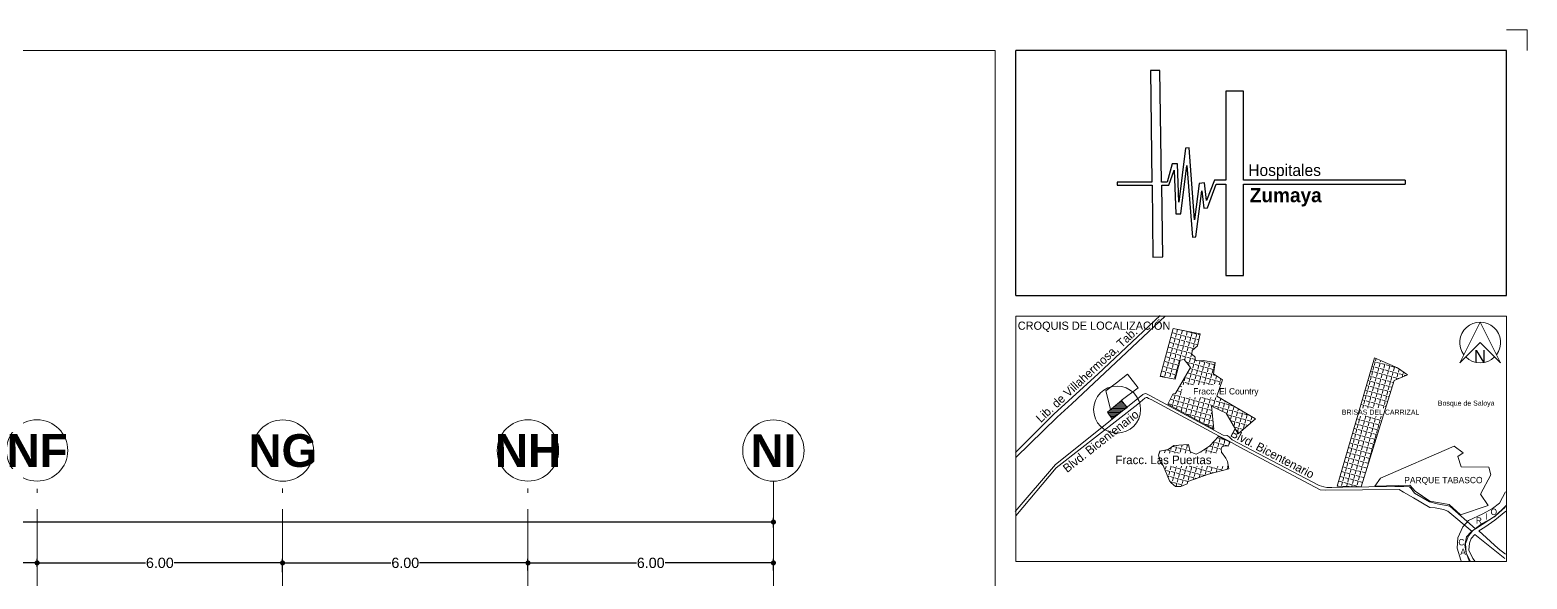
# Model space of a CAD drawing. Header units: metres. Extents: x -22 to 564, y 0 to 143.
# Drawn here: x 230.43 to 267.03, y 56.15 to 69.59 of the extents above; entities that cross this region are included whole.
import ezdxf
from ezdxf.enums import TextEntityAlignment as Align

# ---------------------------------------------------------------- set-up
doc = ezdxf.new("R2010")
doc.units = ezdxf.units.M
doc.linetypes.add('EJES630', pattern=[6.3, 5.5, -0.4, 0, -0.4])
for name, color, linetype in [('COTAS EJES', 8, 'Continuous'), ('EJES BOLAS', 11, 'Continuous'), ('EJES TEXTOS', 3, 'Continuous')]:
    doc.layers.add(name, color=color, linetype=linetype)
for name, color, linetype, lineweight in [('EJES', 11, 'EJES630', 0), ('XREF PIE 1.100$0$G-ANNO-TTLB', 7, 'Continuous', 9), ('XREF PIE 1.100$0$G-IMPT', 7, 'Continuous', 9)]:
    doc.layers.add(name, color=color, linetype=linetype, lineweight=lineweight)
doc.styles.add('COTAS', font='arial.ttf')
doc.styles.add('EJES', font='arialbd.ttf', dxfattribs={"height": 0.8})
doc.styles.add('XREF PIE 1.100$0$Arial', font='arial.ttf', dxfattribs={"height": 0.003})
doc.styles.add('XREF PIE 1.100$0$Century Gothic', font='GOTHIC.TTF', dxfattribs={"height": 0.002093})
doc.styles.add('XREF PIE 1.100$0$Century Gothic_1', font='GOTHIC.TTF', dxfattribs={"height": 0.001543})
doc.styles.add('XREF PIE 1.100$0$Century Gothic_2', font='GOTHIC.TTF', dxfattribs={"height": 0.001235})
doc.styles.add('XREF PIE 1.100$0$Century Gothic_3', font='GOTHIC.TTF', dxfattribs={"height": 0.002848})
doc.styles.add('XREF PIE 1.100$0$Century Gothic_B', font='GOTHICB.TTF', dxfattribs={"height": 0.003479})
doc.styles.add('XREF PIE 1.100$0$Franklin Gothic Book', font='FRABK.TTF', dxfattribs={"height": 0.002})
doc.dimstyles.new('100 EJES', dxfattribs={"dimtxt": 0.25, "dimasz": 0.125, "dimexe": 0.1, "dimexo": 0.1, "dimgap": 0.025, "dimtad": 0, "dimtih": 1, "dimtoh": 1, "dimzin": 1, "dimdsep": 46, "dimtxsty": 'COTAS', "dimblk": 'DOT', "dimcen": 0.1, "dimclrd": 256, "dimclre": 256, "dimclrt": 7, "dimadec": 0, "dimazin": 1, "dimtfac": 1, "dimtofl": 0, "dimtmove": 2, "dimatfit": 3, "dimfxl": 1, "dimtolj": 1, "dimtzin": 1, "dimlwd": 25, "dimlwe": -1, "dimarcsym": 0})

# ---------------------------------------------------------------- blocks, each defined once
blk = doc.blocks.new('XREF PIE 1.100$0$ZUM-TB-XX-PP_PIE DE PLANO - CDL_TERRENO_dwg-1452925-PLANTA BAJA GENERAL')
at = {"layer": 'XREF PIE 1.100$0$G-IMPT'}
for p, q in [((0.03957, 0.05677), (0.03936, 0.05601)), ((0.04076, 0.05653), (0.04054, 0.05569)), ((0.04499, 0.0554), (0.04462, 0.0555)), ((0.04453, 0.053), (0.04398, 0.05315)), ((0.04476, 0.0542), (0.0443, 0.05432)), ((0.04311, 0.05123), (0.0431, 0.05121)), ((0.04751, 0.04885), (0.04749, 0.04875)), ((0.04872, 0.04865), (0.04866, 0.04843)), ((0.08813, 0.04964), (0.08798, 0.0491)), ((0.08925, 0.04914), (0.08915, 0.04878)), ((0.09038, 0.04863), (0.09033, 0.04846)), ((0.03724, 0.04488), (0.03672, 0.04502)), ((0.04889, 0.0455), (0.04825, 0.04567)), ((0.04909, 0.04537), (0.04888, 0.04458)), ((0.05017, 0.0447), (0.05005, 0.04427)), ((0.09331, 0.0473), (0.09291, 0.04741)), ((0.09357, 0.0447), (0.09345, 0.04474)), ((0.09372, 0.04701), (0.09354, 0.04632)), ((0.09479, 0.04629), (0.09471, 0.046)), ((0.09545, 0.04546), (0.09494, 0.04559)), ((0.03911, 0.04119), (0.03905, 0.04095)), ((0.04064, 0.04269), (0.04011, 0.04284)), ((0.04064, 0.04215), (0.04054, 0.0418)), ((0.04824, 0.04315), (0.04761, 0.04332)), ((0.05037, 0.04383), (0.05029, 0.04386)), ((0.09126, 0.04028), (0.09099, 0.04036)), ((0.09162, 0.04145), (0.09131, 0.04153)), ((0.09198, 0.04261), (0.09163, 0.04271)), ((0.09234, 0.04378), (0.09195, 0.04388)), ((0.02269, 0.03676), (0.02598, 0.03676)), ((0.02309, 0.03709), (0.02643, 0.03709)), ((0.0235, 0.03742), (0.02684, 0.03742)), ((0.0239, 0.03775), (0.02718, 0.03775)), ((0.0243, 0.03808), (0.02691, 0.03808)), ((0.0247, 0.03842), (0.02664, 0.03842)), ((0.0251, 0.03875), (0.02637, 0.03875)), ((0.0255, 0.03908), (0.0261, 0.03908)), ((0.04064, 0.04017), (0.04046, 0.04022)), ((0.04261, 0.04011), (0.04258, 0.03999)), ((0.04387, 0.04011), (0.04375, 0.03967)), ((0.04514, 0.04011), (0.04493, 0.03935)), ((0.04797, 0.03691), (0.04719, 0.03712)), ((0.04766, 0.04011), (0.0476, 0.03988)), ((0.04799, 0.03669), (0.04781, 0.03604)), ((0.04892, 0.04011), (0.04877, 0.03956)), ((0.05011, 0.03984), (0.04995, 0.03924)), ((0.0512, 0.0392), (0.05112, 0.03892)), ((0.05325, 0.038), (0.05253, 0.0382)), ((0.05338, 0.03793), (0.05315, 0.03711)), ((0.05447, 0.03729), (0.05433, 0.03679)), ((0.05555, 0.03665), (0.05551, 0.03647)), ((0.09054, 0.03795), (0.09035, 0.038)), ((0.0909, 0.03912), (0.09067, 0.03918)), ((0.02246, 0.03642), (0.02554, 0.03642)), ((0.0227, 0.03609), (0.02509, 0.03609)), ((0.02294, 0.03576), (0.02464, 0.03576)), ((0.02318, 0.03543), (0.0242, 0.03543)), ((0.02342, 0.03509), (0.02375, 0.03509)), ((0.04823, 0.03432), (0.04773, 0.03445)), ((0.0481, 0.03561), (0.04805, 0.03563)), ((0.05674, 0.03326), (0.05627, 0.03339)), ((0.05726, 0.03565), (0.05691, 0.03574)), ((0.05773, 0.03537), (0.05754, 0.03465)), ((0.05786, 0.03422), (0.05777, 0.03425)), ((0.0843, 0.03556), (0.08414, 0.03499)), ((0.08682, 0.03556), (0.08681, 0.03553)), ((0.08808, 0.03556), (0.08799, 0.03521)), ((0.08909, 0.0333), (0.08908, 0.0333)), ((0.08935, 0.03556), (0.08916, 0.03489)), ((0.08945, 0.03446), (0.0894, 0.03448)), ((0.05452, 0.03134), (0.05446, 0.03136)), ((0.05563, 0.0323), (0.05478, 0.03253)), ((0.03526, 0.02701), (0.03521, 0.02684)), ((0.03658, 0.02723), (0.03639, 0.02652)), ((0.03802, 0.0279), (0.03788, 0.02738)), ((0.03999, 0.02646), (0.03929, 0.02665)), ((0.03942, 0.02839), (0.03938, 0.02823)), ((0.04071, 0.02847), (0.04055, 0.02791)), ((0.04257, 0.02702), (0.04196, 0.02718)), ((0.04277, 0.02677), (0.04268, 0.02646)), ((0.04463, 0.02646), (0.04458, 0.02647)), ((0.04533, 0.02689), (0.04525, 0.02663)), ((0.04684, 0.02783), (0.04675, 0.02749)), ((0.05024, 0.02746), (0.04965, 0.02762)), ((0.05033, 0.02674), (0.05028, 0.02653)), ((0.05199, 0.02824), (0.05115, 0.02847)), ((0.05228, 0.02925), (0.05209, 0.02856)), ((0.03676, 0.02327), (0.0366, 0.02267)), ((0.03929, 0.02327), (0.03927, 0.02321)), ((0.04055, 0.02327), (0.04045, 0.02289)), ((0.04181, 0.02327), (0.04162, 0.02257)), ((0.04434, 0.02327), (0.04429, 0.02311)), ((0.0456, 0.02327), (0.04547, 0.02279)), ((0.04686, 0.02327), (0.04665, 0.02247)), ((0.04939, 0.02327), (0.04932, 0.023)), ((0.05065, 0.02327), (0.05049, 0.02268)), ((0.05175, 0.02452), (0.05175, 0.02452)), ((0.08584, 0.02282), (0.08502, 0.02304)), ((0.04103, 0.0186), (0.0409, 0.01864)), ((0.0442, 0.02026), (0.04389, 0.02035)), ((0.0462, 0.02098), (0.04538, 0.0212)), ((0.04838, 0.02165), (0.04805, 0.02174)), ((0.07892, 0.01839), (0.07872, 0.01845)), ((0.08399, 0.01827), (0.08374, 0.01834)), ((0.08476, 0.01933), (0.08406, 0.01952)), ((0.08512, 0.02049), (0.08438, 0.02069)), ((0.08548, 0.02165), (0.0847, 0.02187))]:
    blk.add_line(p, q, dxfattribs=at)
at = {"layer": 'XREF PIE 1.100$0$G-IMPT', "flags": 128}
for points in [[(-0.00007, 0.02666), (0.00932, 0.03605), (0.02014, 0.0459), (0.03529, 0.06012)], [(0.12, 0.06), (0, 0.06), (0.12, 0.06), (0.12, 0), (0, 0), (0, 0.06)], [(0.03656, 0.05997), (0.01372, 0.03852), (0.0101, 0.03532), (0.00002, 0.02545)], [(0.03904, 0.05484), (0.03927, 0.05569), (0.03842, 0.05592)], [(0.04022, 0.05452), (0.04045, 0.05537), (0.03959, 0.0556)], [(0.04139, 0.0542), (0.04162, 0.05505), (0.04077, 0.05528)], [(0.04171, 0.05537), (0.04194, 0.05623), (0.04109, 0.05646)], [(0.04257, 0.05388), (0.0428, 0.05473), (0.04194, 0.05496)], [(0.04289, 0.05505), (0.04312, 0.05591), (0.04226, 0.05614)], [(0.04406, 0.05473), (0.0443, 0.05559), (0.04344, 0.05582)], [(0.03808, 0.05131), (0.03831, 0.05216), (0.03746, 0.0524)], [(0.0384, 0.05249), (0.03863, 0.05334), (0.03778, 0.05357)], [(0.03872, 0.05366), (0.03895, 0.05452), (0.0381, 0.05475)], [(0.03926, 0.05099), (0.03949, 0.05184), (0.03863, 0.05208)], [(0.03958, 0.05217), (0.03981, 0.05302), (0.03895, 0.05325)], [(0.0399, 0.05334), (0.04013, 0.0542), (0.03927, 0.05443)], [(0.04043, 0.05067), (0.04066, 0.05152), (0.03981, 0.05176)], [(0.04075, 0.05185), (0.04098, 0.0527), (0.04013, 0.05293)], [(0.04107, 0.05302), (0.0413, 0.05388), (0.04045, 0.05411)], [(0.04161, 0.05035), (0.04184, 0.05121), (0.04099, 0.05144)], [(0.04193, 0.05153), (0.04216, 0.05238), (0.04131, 0.05261)], [(0.04225, 0.0527), (0.04248, 0.05356), (0.04163, 0.05379)], [(0.04323, 0.05169), (0.04334, 0.05206), (0.04248, 0.05229)], [(0.04342, 0.05238), (0.04366, 0.05324), (0.0428, 0.05347)], [(0.04374, 0.05356), (0.04398, 0.05441), (0.04312, 0.05464)], [(0.0368, 0.04661), (0.03703, 0.04746), (0.03618, 0.0477)], [(0.03712, 0.04778), (0.03735, 0.04864), (0.0365, 0.04887)], [(0.03744, 0.04896), (0.03767, 0.04981), (0.03682, 0.05005)], [(0.03776, 0.05013), (0.03799, 0.05099), (0.03714, 0.05122)], [(0.0383, 0.04746), (0.03853, 0.04832), (0.03767, 0.04855)], [(0.03862, 0.04864), (0.03885, 0.04949), (0.03799, 0.04973)], [(0.03894, 0.04981), (0.03917, 0.05067), (0.03831, 0.0509)], [(0.03947, 0.04714), (0.03971, 0.048), (0.03885, 0.04823)], [(0.03979, 0.04832), (0.04003, 0.04917), (0.03917, 0.04941)], [(0.04011, 0.04949), (0.04035, 0.05035), (0.03949, 0.05058)], [(0.0413, 0.04921), (0.04152, 0.05003), (0.04067, 0.05026)], [(0.04224, 0.04803), (0.04238, 0.04853), (0.04169, 0.04872)], [(0.04246, 0.04885), (0.0427, 0.04971), (0.04184, 0.04994)], [(0.04278, 0.05003), (0.04302, 0.05089), (0.04216, 0.05112)], [(0.04332, 0.04736), (0.04355, 0.04821), (0.0427, 0.04845)], [(0.04364, 0.04854), (0.04387, 0.04939), (0.04302, 0.04962)], [(0.04449, 0.04704), (0.04473, 0.04789), (0.04387, 0.04813)], [(0.04481, 0.04822), (0.04505, 0.04907), (0.04495, 0.0491)], [(0.04567, 0.04672), (0.0459, 0.04757), (0.04505, 0.04781)], [(0.04599, 0.0479), (0.04622, 0.04875), (0.04537, 0.04898)], [(0.04717, 0.04758), (0.0474, 0.04843), (0.04654, 0.04866)], [(0.04834, 0.04726), (0.04857, 0.04811), (0.04772, 0.04834)], [(0.08734, 0.04674), (0.08757, 0.0476), (0.08713, 0.04772)], [(0.08766, 0.04792), (0.08789, 0.04877), (0.08747, 0.04889)], [(0.08883, 0.0476), (0.08907, 0.04845), (0.08821, 0.04869)], [(0.09001, 0.04728), (0.09024, 0.04813), (0.08939, 0.04837)], [(0.09118, 0.04696), (0.09142, 0.04782), (0.09056, 0.04805)], [(0.09236, 0.04664), (0.09259, 0.0475), (0.09174, 0.04773)], [(0.02315, 0.03722), (0.02202, 0.04171), (0.02463, 0.04371), (0.02731, 0.0458), (0.02993, 0.04245), (0.02579, 0.03935)], [(0.03637, 0.04502), (0.03639, 0.04511), (0.03554, 0.04534)], [(0.03648, 0.04543), (0.03671, 0.04629), (0.03586, 0.04652)], [(0.03766, 0.04511), (0.03789, 0.04597), (0.03704, 0.0462)], [(0.03798, 0.04629), (0.03821, 0.04714), (0.03736, 0.04738)], [(0.03883, 0.04479), (0.03907, 0.04565), (0.03821, 0.04588)], [(0.03915, 0.04597), (0.03939, 0.04682), (0.03853, 0.04706)], [(0.04091, 0.04315), (0.0411, 0.04383), (0.04074, 0.04393)], [(0.04118, 0.04415), (0.04142, 0.04501), (0.04136, 0.04502)], [(0.04236, 0.04383), (0.04259, 0.04469), (0.04174, 0.04492)], [(0.04268, 0.04501), (0.04291, 0.04586), (0.04206, 0.0461)], [(0.043, 0.04618), (0.04323, 0.04704), (0.04262, 0.04721)], [(0.04353, 0.04351), (0.04377, 0.04437), (0.04291, 0.0446)], [(0.04385, 0.04469), (0.04409, 0.04554), (0.04323, 0.04578)], [(0.04417, 0.04586), (0.04441, 0.04672), (0.04355, 0.04695)], [(0.04471, 0.04319), (0.04494, 0.04405), (0.04409, 0.04428)], [(0.04503, 0.04437), (0.04526, 0.04522), (0.04441, 0.04546)], [(0.04535, 0.04554), (0.04558, 0.0464), (0.04473, 0.04663)], [(0.04596, 0.04315), (0.04612, 0.04373), (0.04526, 0.04396)], [(0.04621, 0.04405), (0.04644, 0.0449), (0.04558, 0.04514)], [(0.04653, 0.04522), (0.04676, 0.04608), (0.0459, 0.04631)], [(0.04685, 0.0464), (0.04708, 0.04725), (0.04622, 0.04749)], [(0.04738, 0.04373), (0.04761, 0.04458), (0.04676, 0.04482)], [(0.0477, 0.0449), (0.04793, 0.04576), (0.04708, 0.04599)], [(0.04802, 0.04608), (0.04825, 0.04694), (0.0474, 0.04717)], [(0.04856, 0.04341), (0.04879, 0.04426), (0.04793, 0.0445)], [(0.04975, 0.04315), (0.04996, 0.04394), (0.04911, 0.04418)], [(0.08638, 0.04322), (0.08661, 0.04407), (0.08611, 0.04421)], [(0.0867, 0.04439), (0.08693, 0.04525), (0.08645, 0.04538)], [(0.08702, 0.04557), (0.08725, 0.04642), (0.08679, 0.04655)], [(0.08755, 0.0429), (0.08779, 0.04375), (0.08693, 0.04399)], [(0.08787, 0.04407), (0.08811, 0.04493), (0.08725, 0.04516)], [(0.08819, 0.04525), (0.08843, 0.0461), (0.08757, 0.04634)], [(0.08851, 0.04642), (0.08875, 0.04728), (0.08789, 0.04751)], [(0.08905, 0.04375), (0.08928, 0.04461), (0.08843, 0.04484)], [(0.08937, 0.04493), (0.0896, 0.04578), (0.08875, 0.04602)], [(0.08969, 0.0461), (0.08992, 0.04696), (0.08907, 0.04719)], [(0.09023, 0.04343), (0.09046, 0.04429), (0.0896, 0.04452)], [(0.09055, 0.04461), (0.09078, 0.04546), (0.08992, 0.0457)], [(0.09087, 0.04578), (0.0911, 0.04664), (0.09024, 0.04687)], [(0.0914, 0.04311), (0.09163, 0.04397), (0.09078, 0.0442)], [(0.09172, 0.04429), (0.09195, 0.04514), (0.0911, 0.04538)], [(0.09204, 0.04546), (0.09227, 0.04632), (0.09142, 0.04655)], [(0.09304, 0.04449), (0.09313, 0.04482), (0.09227, 0.04506)], [(0.09322, 0.04515), (0.09345, 0.046), (0.09259, 0.04623)], [(0.09445, 0.04506), (0.09462, 0.04568), (0.09377, 0.04591)], [(-0.00011, 0.01224), (0.00973, 0.02367), (0.01862, 0.03078), (0.0311, 0.04086), (0.03161, 0.04103), (0.03199, 0.041), (0.03265, 0.04068), (0.05074, 0.03089), (0.05171, 0.03076), (0.05215, 0.03045), (0.05262, 0.03007), (0.05294, 0.02973), (0.07419, 0.01858), (0.07535, 0.0182), (0.07606, 0.0181), (0.07726, 0.0181), (0.07998, 0.01815), (0.09271, 0.0183), (0.09485, 0.01832), (0.09626, 0.01822), (0.09666, 0.01787), (0.09747, 0.01672), (0.10119, 0.01456), (0.10305, 0.0141), (0.10612, 0.0135), (0.11242, 0.00798), (0.11732, 0.01116), (0.11965, 0.01323)], [(0.03873, 0.03977), (0.03896, 0.04063), (0.03838, 0.04078)], [(0.0399, 0.03945), (0.04014, 0.04031), (0.03928, 0.04054)], [(0.04022, 0.04063), (0.04046, 0.04148), (0.0396, 0.04171)], [(0.04217, 0.04315), (0.04227, 0.04351), (0.04142, 0.04375)], [(0.04344, 0.04315), (0.04345, 0.04319), (0.04259, 0.04343)], [(0.04722, 0.04315), (0.04729, 0.04341), (0.04644, 0.04364)], [(0.08542, 0.03969), (0.08565, 0.04055), (0.08509, 0.0407)], [(0.08574, 0.04087), (0.08597, 0.04172), (0.08543, 0.04187)], [(0.08606, 0.04204), (0.08629, 0.0429), (0.08577, 0.04304)], [(0.0866, 0.03937), (0.08683, 0.04023), (0.08597, 0.04046)], [(0.08691, 0.04055), (0.08715, 0.0414), (0.08629, 0.04163)], [(0.08723, 0.04172), (0.08747, 0.04258), (0.08661, 0.04281)], [(0.08809, 0.04023), (0.08832, 0.04108), (0.08747, 0.04131)], [(0.08841, 0.0414), (0.08864, 0.04226), (0.08779, 0.04249)], [(0.08873, 0.04258), (0.08896, 0.04343), (0.08811, 0.04367)], [(0.08927, 0.03991), (0.0895, 0.04076), (0.08864, 0.04099)], [(0.08959, 0.04108), (0.08982, 0.04194), (0.08896, 0.04217)], [(0.08991, 0.04226), (0.09014, 0.04311), (0.08928, 0.04335)], [(0.09044, 0.03959), (0.09067, 0.04044), (0.08982, 0.04068)], [(0.09076, 0.04076), (0.09099, 0.04162), (0.09014, 0.04185)], [(0.09108, 0.04194), (0.09131, 0.04279), (0.09046, 0.04303)], [(0.11098, 0), (0.11089, 0.00011), (0.11008, 0.00213), (0.10992, 0.00439), (0.11065, 0.00625), (0.11162, 0.0073), (0.10564, 0.0123), (0.10459, 0.0127), (0.10257, 0.01311), (0.10127, 0.01319), (0.09723, 0.01553), (0.09481, 0.0169), (0.09376, 0.01755), (0.07581, 0.01739), (0.07444, 0.01747), (0.0548, 0.02796), (0.05198, 0.0295), (0.04975, 0.03066), (0.03309, 0.03957), (0.03249, 0.03986), (0.0321, 0.04008), (0.03185, 0.04009), (0.03155, 0.03996), (0.02985, 0.0385), (0.01065, 0.02348), (0.00992, 0.0229), (0.00002, 0.01113)], [(0.03823, 0.03793), (0.03832, 0.03827), (0.03747, 0.03851)], [(0.03841, 0.0386), (0.03864, 0.03945), (0.03781, 0.03968)], [(0.03933, 0.03733), (0.0395, 0.03796), (0.03864, 0.03819)], [(0.03958, 0.03828), (0.03982, 0.03913), (0.03896, 0.03936)], [(0.04044, 0.03678), (0.04067, 0.03764), (0.03982, 0.03787)], [(0.04076, 0.03796), (0.04099, 0.03881), (0.04014, 0.03904)], [(0.04108, 0.03913), (0.04131, 0.03999), (0.04084, 0.04011)], [(0.04162, 0.03646), (0.04185, 0.03732), (0.04099, 0.03755)], [(0.04194, 0.03764), (0.04217, 0.03849), (0.04131, 0.03872)], [(0.04226, 0.03881), (0.04249, 0.03967), (0.04163, 0.0399)], [(0.04279, 0.03614), (0.04302, 0.037), (0.04217, 0.03723)], [(0.04311, 0.03732), (0.04334, 0.03817), (0.04249, 0.0384)], [(0.04343, 0.03849), (0.04366, 0.03935), (0.04281, 0.03958)], [(0.04397, 0.03582), (0.0442, 0.03668), (0.04334, 0.03691)], [(0.04429, 0.037), (0.04452, 0.03785), (0.04366, 0.03808)], [(0.04461, 0.03817), (0.04484, 0.03903), (0.04398, 0.03926)], [(0.04546, 0.03668), (0.04569, 0.03753), (0.04484, 0.03776)], [(0.04578, 0.03785), (0.04601, 0.03871), (0.04516, 0.03894)], [(0.0461, 0.03903), (0.04633, 0.03988), (0.04548, 0.04011)], [(0.04664, 0.03636), (0.04687, 0.03721), (0.04602, 0.03744)], [(0.04696, 0.03753), (0.04719, 0.03839), (0.04634, 0.03862)], [(0.04728, 0.03871), (0.04751, 0.03956), (0.04665, 0.0398)], [(0.04829, 0.03779), (0.04837, 0.03807), (0.04751, 0.0383)], [(0.04845, 0.03839), (0.04869, 0.03924), (0.04783, 0.03948)], [(0.0494, 0.03724), (0.04954, 0.03775), (0.04869, 0.03798)], [(0.04963, 0.03807), (0.04986, 0.03892), (0.04901, 0.03916)], [(0.05052, 0.0367), (0.05072, 0.03743), (0.04986, 0.03766)], [(0.0508, 0.03775), (0.05104, 0.0386), (0.05018, 0.03884)], [(0.05166, 0.03625), (0.05189, 0.03711), (0.05104, 0.03734)], [(0.05198, 0.03743), (0.05221, 0.03828), (0.05136, 0.03852)], [(0.05283, 0.03593), (0.05307, 0.03679), (0.05221, 0.03702)], [(0.05401, 0.03561), (0.05424, 0.03647), (0.05339, 0.0367)], [(0.08482, 0.03748), (0.08501, 0.0382), (0.08441, 0.03836)], [(0.0851, 0.03852), (0.08533, 0.03937), (0.08475, 0.03953)], [(0.08608, 0.03748), (0.08619, 0.03788), (0.08533, 0.03811)], [(0.08628, 0.0382), (0.08651, 0.03905), (0.08565, 0.03928)], [(0.08734, 0.03748), (0.08736, 0.03756), (0.08651, 0.03779)], [(0.08745, 0.03788), (0.08768, 0.03873), (0.08683, 0.03896)], [(0.08777, 0.03905), (0.088, 0.03991), (0.08715, 0.04014)], [(0.08863, 0.03756), (0.08886, 0.03841), (0.088, 0.03864)], [(0.08895, 0.03873), (0.08918, 0.03959), (0.08832, 0.03982)], [(0.08987, 0.03748), (0.09003, 0.03809), (0.08918, 0.03832)], [(0.09012, 0.03841), (0.09035, 0.03927), (0.0895, 0.0395)], [(0.04153, 0.03614), (0.04153, 0.03614), (0.04152, 0.03614)], [(0.04263, 0.03554), (0.0427, 0.03582), (0.04185, 0.03605)], [(0.04373, 0.03494), (0.04388, 0.0355), (0.04302, 0.03573)], [(0.04483, 0.03434), (0.04505, 0.03518), (0.0442, 0.03541)], [(0.04514, 0.0355), (0.04537, 0.03636), (0.04452, 0.03659)], [(0.046, 0.03401), (0.04623, 0.03486), (0.04538, 0.03509)], [(0.04632, 0.03518), (0.04655, 0.03604), (0.0457, 0.03627)], [(0.04703, 0.03315), (0.04709, 0.03337), (0.04623, 0.0336)], [(0.04717, 0.03369), (0.04741, 0.03454), (0.04655, 0.03477)], [(0.04749, 0.03486), (0.04773, 0.03572), (0.04687, 0.03595)], [(0.04813, 0.03255), (0.04826, 0.03305), (0.04741, 0.03328)], [(0.05251, 0.03476), (0.05275, 0.03561), (0.05189, 0.03584)], [(0.05337, 0.03326), (0.0536, 0.03412), (0.05275, 0.03435)], [(0.05369, 0.03444), (0.05392, 0.03529), (0.05307, 0.03553)], [(0.05455, 0.03294), (0.05478, 0.0338), (0.05392, 0.03403)], [(0.05487, 0.03412), (0.0551, 0.03497), (0.05424, 0.03521)], [(0.05519, 0.03529), (0.05542, 0.03615), (0.05456, 0.03638)], [(0.05572, 0.03262), (0.05595, 0.03348), (0.0551, 0.03371)], [(0.05604, 0.0338), (0.05627, 0.03465), (0.05542, 0.03489)], [(0.05636, 0.03497), (0.05659, 0.03583), (0.05574, 0.03606)], [(0.05729, 0.03373), (0.05745, 0.03433), (0.05659, 0.03457)], [(0.0835, 0.03264), (0.08373, 0.03349), (0.08305, 0.03368)], [(0.08382, 0.03381), (0.08405, 0.03467), (0.08339, 0.03485)], [(0.08468, 0.03232), (0.08491, 0.03317), (0.08405, 0.03341)], [(0.085, 0.03349), (0.08523, 0.03435), (0.08437, 0.03458)], [(0.08585, 0.032), (0.08608, 0.03285), (0.08523, 0.03309)], [(0.08532, 0.03467), (0.08555, 0.03552), (0.08542, 0.03556)], [(0.08617, 0.03317), (0.0864, 0.03403), (0.08555, 0.03426)], [(0.08649, 0.03435), (0.08672, 0.0352), (0.08587, 0.03544)], [(0.08735, 0.03285), (0.08758, 0.03371), (0.08672, 0.03394)], [(0.08767, 0.03403), (0.0879, 0.03489), (0.08704, 0.03512)], [(0.08852, 0.03253), (0.08875, 0.03339), (0.0879, 0.03362)], [(0.08884, 0.03371), (0.08907, 0.03457), (0.08822, 0.0348)], [(0.04974, 0.0292), (0.04997, 0.03005), (0.04926, 0.03025)], [(0.05092, 0.02888), (0.05115, 0.02974), (0.05029, 0.02997)], [(0.05423, 0.03177), (0.05446, 0.03262), (0.0536, 0.03285)], [(0.08254, 0.02911), (0.08277, 0.02997), (0.08203, 0.03017)], [(0.08286, 0.03029), (0.08309, 0.03114), (0.08237, 0.03134)], [(0.08318, 0.03146), (0.08341, 0.03232), (0.08271, 0.03251)], [(0.08372, 0.02879), (0.08395, 0.02965), (0.08309, 0.02988)], [(0.08404, 0.02997), (0.08427, 0.03082), (0.08341, 0.03106)], [(0.08436, 0.03114), (0.08459, 0.032), (0.08373, 0.03223)], [(0.08489, 0.02847), (0.08512, 0.02933), (0.08427, 0.02956)], [(0.08521, 0.02965), (0.08544, 0.0305), (0.08459, 0.03074)], [(0.08553, 0.03082), (0.08576, 0.03168), (0.08491, 0.03191)], [(0.08639, 0.02933), (0.08662, 0.03018), (0.08576, 0.03042)], [(0.08671, 0.0305), (0.08694, 0.03136), (0.08608, 0.03159)], [(0.08703, 0.03168), (0.08726, 0.03253), (0.0864, 0.03277)], [(0.08756, 0.02901), (0.0878, 0.02986), (0.08694, 0.0301)], [(0.08788, 0.03018), (0.08812, 0.03104), (0.08726, 0.03127)], [(0.0882, 0.03136), (0.08843, 0.03221), (0.08758, 0.03245)], [(0.03511, 0.02646), (0.03512, 0.02652), (0.03507, 0.02653)], [(0.03763, 0.02646), (0.03779, 0.02706), (0.03694, 0.02729)], [(0.03889, 0.02646), (0.03897, 0.02674), (0.03812, 0.02697)], [(0.03906, 0.02706), (0.03929, 0.02791), (0.03843, 0.02814)], [(0.04023, 0.02674), (0.04047, 0.02759), (0.03961, 0.02782)], [(0.04142, 0.02646), (0.04164, 0.02727), (0.04079, 0.0275)], [(0.04173, 0.02759), (0.04196, 0.02845), (0.04165, 0.02853)], [(0.04647, 0.02646), (0.04666, 0.02717), (0.04605, 0.02733)], [(0.04773, 0.02646), (0.04784, 0.02685), (0.04698, 0.02708)], [(0.04793, 0.02717), (0.04816, 0.02802), (0.04745, 0.02822)], [(0.04899, 0.02646), (0.04901, 0.02653), (0.04816, 0.02676)], [(0.04824, 0.02834), (0.04848, 0.0292), (0.04836, 0.02923)], [(0.0491, 0.02685), (0.04933, 0.0277), (0.04848, 0.02794)], [(0.04942, 0.02802), (0.04965, 0.02888), (0.0488, 0.02911)], [(0.05072, 0.02817), (0.05083, 0.02856), (0.04997, 0.02879)], [(0.08158, 0.02559), (0.08181, 0.02644), (0.08101, 0.02666)], [(0.0819, 0.02676), (0.08213, 0.02762), (0.08135, 0.02783)], [(0.08222, 0.02794), (0.08245, 0.02879), (0.08169, 0.029)], [(0.08276, 0.02527), (0.08299, 0.02612), (0.08213, 0.02635)], [(0.08308, 0.02644), (0.08331, 0.0273), (0.08245, 0.02753)], [(0.0834, 0.02762), (0.08363, 0.02847), (0.08277, 0.0287)], [(0.08393, 0.02495), (0.08417, 0.0258), (0.08331, 0.02603)], [(0.08425, 0.02612), (0.08448, 0.02698), (0.08363, 0.02721)], [(0.08457, 0.0273), (0.0848, 0.02815), (0.08395, 0.02838)], [(0.08511, 0.02463), (0.08534, 0.02548), (0.08449, 0.02571)], [(0.08543, 0.0258), (0.08566, 0.02666), (0.08481, 0.02689)], [(0.08575, 0.02698), (0.08598, 0.02783), (0.08513, 0.02806)], [(0.08607, 0.02815), (0.0863, 0.02901), (0.08545, 0.02924)], [(0.0866, 0.02548), (0.08684, 0.02634), (0.08598, 0.02657)], [(0.08692, 0.02666), (0.08716, 0.02751), (0.0863, 0.02775)], [(0.08724, 0.02783), (0.08748, 0.02869), (0.08662, 0.02892)], [(0.0365, 0.02229), (0.03652, 0.02235), (0.03646, 0.02237)], [(0.03746, 0.02118), (0.03769, 0.02203), (0.03684, 0.02227)], [(0.03778, 0.02236), (0.03801, 0.02321), (0.0378, 0.02327)], [(0.03895, 0.02204), (0.03919, 0.02289), (0.03833, 0.02312)], [(0.04013, 0.02172), (0.04036, 0.02257), (0.03951, 0.0228)], [(0.0413, 0.0214), (0.04154, 0.02225), (0.04068, 0.02248)], [(0.04248, 0.02108), (0.04271, 0.02193), (0.04186, 0.02216)], [(0.0428, 0.02225), (0.04303, 0.02311), (0.04244, 0.02327)], [(0.04397, 0.02193), (0.04421, 0.02279), (0.04335, 0.02302)], [(0.04515, 0.02161), (0.04538, 0.02247), (0.04453, 0.0227)], [(0.04633, 0.02129), (0.04656, 0.02215), (0.0457, 0.02238)], [(0.04763, 0.02145), (0.04773, 0.02183), (0.04688, 0.02206)], [(0.04782, 0.02215), (0.04805, 0.023), (0.0472, 0.02323)], [(0.049, 0.02183), (0.04923, 0.02268), (0.04837, 0.02291)], [(0.05036, 0.02218), (0.0504, 0.02236), (0.04955, 0.0226)], [(0.05172, 0.02255), (0.0519, 0.02322), (0.05172, 0.02327)], [(0.0803, 0.02088), (0.08053, 0.02174), (0.07968, 0.02197)], [(0.08062, 0.02206), (0.08085, 0.02291), (0.08, 0.02315)], [(0.08094, 0.02324), (0.08117, 0.02409), (0.08034, 0.02432)], [(0.08126, 0.02441), (0.08149, 0.02527), (0.08068, 0.02549)], [(0.0818, 0.02174), (0.08203, 0.02259), (0.08118, 0.02283)], [(0.08212, 0.02292), (0.08235, 0.02377), (0.0815, 0.024)], [(0.08244, 0.02409), (0.08267, 0.02495), (0.08181, 0.02518)], [(0.08297, 0.02142), (0.08321, 0.02227), (0.08235, 0.02251)], [(0.08329, 0.0226), (0.08353, 0.02345), (0.08267, 0.02368)], [(0.08361, 0.02377), (0.08385, 0.02463), (0.08299, 0.02486)], [(0.08415, 0.0211), (0.08438, 0.02195), (0.08353, 0.02219)], [(0.08447, 0.02228), (0.0847, 0.02313), (0.08385, 0.02336)], [(0.08479, 0.02345), (0.08502, 0.02431), (0.08417, 0.02454)], [(0.08612, 0.02372), (0.0862, 0.02399), (0.08534, 0.02422)], [(0.08628, 0.02431), (0.08652, 0.02516), (0.08566, 0.02539)], [(0.03727, 0.02047), (0.03737, 0.02086), (0.03707, 0.02094)], [(0.03831, 0.01968), (0.03855, 0.02054), (0.03769, 0.02077)], [(0.03815, 0.01908), (0.03823, 0.01936), (0.03778, 0.01948)], [(0.03863, 0.02086), (0.03887, 0.02171), (0.03801, 0.02195)], [(0.03921, 0.01833), (0.0394, 0.01904), (0.03855, 0.01928)], [(0.03949, 0.01936), (0.03972, 0.02022), (0.03887, 0.02045)], [(0.03981, 0.02054), (0.04004, 0.02139), (0.03919, 0.02163)], [(0.04047, 0.01833), (0.04058, 0.01872), (0.03972, 0.01896)], [(0.04066, 0.01904), (0.0409, 0.0199), (0.04004, 0.02013)], [(0.04098, 0.02022), (0.04122, 0.02107), (0.04036, 0.02131)], [(0.04197, 0.0192), (0.04207, 0.01958), (0.04122, 0.01981)], [(0.04216, 0.0199), (0.04239, 0.02076), (0.04154, 0.02099)], [(0.04345, 0.02), (0.04357, 0.02044), (0.04271, 0.02067)], [(0.04366, 0.02076), (0.04389, 0.02161), (0.04303, 0.02184)], [(0.04485, 0.0205), (0.04506, 0.02129), (0.04421, 0.02152)], [(0.07966, 0.01853), (0.0799, 0.01939), (0.07904, 0.01962)], [(0.07998, 0.01971), (0.08021, 0.02056), (0.07936, 0.0208)], [(0.08087, 0.01835), (0.08107, 0.01907), (0.08022, 0.0193)], [(0.08116, 0.01939), (0.08139, 0.02024), (0.08054, 0.02048)], [(0.08148, 0.02056), (0.08171, 0.02142), (0.08086, 0.02165)], [(0.08213, 0.01832), (0.08225, 0.01875), (0.08139, 0.01898)], [(0.08233, 0.01907), (0.08257, 0.01992), (0.08171, 0.02016)], [(0.08265, 0.02024), (0.08289, 0.0211), (0.08203, 0.02133)], [(0.08338, 0.01829), (0.08342, 0.01843), (0.08257, 0.01866)], [(0.08351, 0.01875), (0.08374, 0.0196), (0.08289, 0.01984)], [(0.08383, 0.01992), (0.08406, 0.02078), (0.08321, 0.02101)], [(0.1197, 0.017), (0.11828, 0.01425), (0.11653, 0.01292), (0.1142, 0.01167), (0.11069, 0.01), (0.10927, 0.00842), (0.1081, 0.00575), (0.10794, 0.00325), (0.10885, 0.00033), (0.10899, 0)], [(0.11116, 0), (0.11011, 0.002), (0.10977, 0.004), (0.11019, 0.006), (0.11136, 0.00725), (0.11403, 0.00925), (0.11703, 0.01092), (0.11987, 0.01367)], [(0.1198, 0.01227), (0.11712, 0.01005), (0.11465, 0.00838), (0.11318, 0.00748), (0.11793, 0.00314), (0.1197, 0.00177)], [(0.11954, 0.00072), (0.11226, 0.00662), (0.11138, 0.00557), (0.11097, 0.00444), (0.11073, 0.00274), (0.11178, 0.00072), (0.11232, 0)]]:
    blk.add_lwpolyline(points, dxfattribs=at)
for points in [[(0.0372, 0.03849), (0.03843, 0.04089), (0.03918, 0.04122), (0.04273, 0.04741), (0.04116, 0.04939), (0.04017, 0.04922), (0.03901, 0.0446), (0.03529, 0.04519), (0.03852, 0.05698), (0.04505, 0.05566), (0.04447, 0.05269), (0.04314, 0.05162), (0.04306, 0.05071), (0.04389, 0.04997), (0.04389, 0.04931), (0.04422, 0.04906), (0.04579, 0.04914), (0.04777, 0.04881), (0.04876, 0.04864), (0.04835, 0.04584), (0.05058, 0.04444), (0.04918, 0.04039), (0.0586, 0.03486), (0.05438, 0.03123), (0.05141, 0.03626), (0.04786, 0.038), (0.04843, 0.03238)], [(0.11854, 0.04854), (0.11354, 0.05354), (0.10854, 0.04854), (0.11354, 0.05854)], [(0.07862, 0.0184), (0.08774, 0.04982), (0.09329, 0.04731), (0.0958, 0.0456), (0.0925, 0.04428), (0.08443, 0.01826)], [(0.02586, 0.03938), (0.02723, 0.03768), (0.02353, 0.03493), (0.0224, 0.03651)], [(0.04955, 0.03058), (0.04748, 0.02823), (0.04552, 0.027), (0.04412, 0.02622), (0.04261, 0.02684), (0.04222, 0.02857), (0.03864, 0.02834), (0.03724, 0.02734), (0.03523, 0.027), (0.03489, 0.026), (0.0354, 0.0241), (0.03601, 0.02343), (0.03758, 0.01974), (0.03803, 0.01918), (0.03903, 0.01834), (0.04038, 0.01829), (0.04189, 0.01901), (0.04211, 0.01952), (0.04709, 0.0213), (0.05207, 0.02264), (0.05179, 0.02443), (0.0514, 0.02527), (0.05033, 0.02672), (0.05022, 0.02756), (0.05045, 0.02812), (0.0514, 0.02829), (0.05196, 0.02818), (0.0524, 0.02918)], [(0.08775, 0.01839), (0.0892, 0.02038), (0.10718, 0.02817), (0.10942, 0.02658), (0.1081, 0.02566), (0.10889, 0.02315), (0.11564, 0.02302), (0.11616, 0.02117), (0.11365, 0.01641), (0.1155, 0.01364), (0.10876, 0.0114), (0.106, 0.01389), (0.10127, 0.01471), (0.09768, 0.01715), (0.09633, 0.01865)]]:
    blk.add_lwpolyline(points, close=True, dxfattribs=at)
at = {"layer": 'XREF PIE 1.100$0$G-IMPT', "color": 1, "true_color": 0xff0000}
blk.add_circle((0.02479, 0.03715), 0.00575, dxfattribs=at)
at = {"layer": 'XREF PIE 1.100$0$G-IMPT'}
for start, end in [(323.1301, 216.8699), (225, 315)]:
    blk.add_arc((0.11354, 0.05354), 0.005, start, end, dxfattribs=at)
at = {"layer": 'XREF PIE 1.100$0$G-IMPT', "char_height": 0.0020928, "attachment_point": 2, "line_spacing_factor": 0.984502, "style": 'XREF PIE 1.100$0$Century Gothic'}
for s, insert, width, rotation in [('Lib. de Villahermosa, Tab.', (0.01663, 0.0464), 0.0422192, 42.8301), ('Blvd. Bicentenario', (0.02014, 0.03022), 0.0298419, 38.25), ('Blvd. Bicentenario', (0.06325, 0.02729), 0.0298419, 332.3168)]:
    blk.add_mtext(s, dxfattribs=dict(at, insert=insert, width=width, rotation=rotation))
at = {"layer": 'XREF PIE 1.100$0$G-IMPT'}
for s, insert, char_height, width, attachment_point, line_spacing_factor, style in [('N', (0.11199, 0.05169), 0.003, 0.0035992, 1, 0.941778, 'XREF PIE 1.100$0$Arial'), ('Fracc. El Country', (0.05139, 0.04238), 0.0015431, 0.0207464, 2, 0.984502, 'XREF PIE 1.100$0$Century Gothic_1'), ('BRISAS DEL CARRIZAL', (0.0892, 0.03712), 0.0012345, 0.0206345, 2, 0.984502, 'XREF PIE 1.100$0$Century Gothic_2'), ('Bosque de Saloya', (0.11012, 0.03933), 0.0012345, 0.0176182, 2, 0.984502, 'XREF PIE 1.100$0$Century Gothic_2'), ('Fracc. Las Puertas', (0.03612, 0.02588), 0.0020928, 0.0298157, 2, 0.984502, 'XREF PIE 1.100$0$Century Gothic'), ('PARQUE TABASCO', (0.10455, 0.02067), 0.0015431, 0.0226799, 2, 0.984502, 'XREF PIE 1.100$0$Century Gothic_1'), ('I', (0.11503, 0.01177), 0.00154, 0.0006187, 2, 0.984502, 'XREF PIE 1.100$0$Century Gothic_1'), ('O', (0.11688, 0.01288), 0.00154, 0.0022042, 2, 0.984502, 'XREF PIE 1.100$0$Century Gothic_1'), ('R', (0.11322, 0.01075), 0.00154, 0.0015468, 2, 0.984502, 'XREF PIE 1.100$0$Century Gothic_1'), ('C', (0.10895, 0.00545), 0.00154, 0.0020688, 2, 0.984502, 'XREF PIE 1.100$0$Century Gothic_1'), ('A', (0.10936, 0.0031), 0.00154, 0.0018948, 2, 0.984502, 'XREF PIE 1.100$0$Century Gothic_1')]:
    blk.add_mtext(s, dxfattribs=dict(at, insert=insert, char_height=char_height, width=width, attachment_point=attachment_point, line_spacing_factor=line_spacing_factor, style=style))
blk = doc.blocks.new('XREF PIE 1.100$0$ZUM-TB-XX-PP_PIE DE PLANO - ZUM_TB_PP_XX__PIE DE PLANO 90x60cm-1443826-PLANTA BAJA GENERAL')
at = {"layer": 'XREF PIE 1.100$0$G-ANNO-TTLB'}
for p, q in [((0.4318, 0.6), (0.4268, 0.6)), ((0.4318, 0.595), (0.4318, 0.6))]:
    blk.add_line(p, q, dxfattribs=at)
at = {"layer": 'XREF PIE 1.100$0$G-ANNO-TTLB', "lineweight": 20}
for p, q in [((0.3018, 0.595), (-0.4632, 0.595)), ((0.3018, 0.005), (0.3018, 0.595))]:
    blk.add_line(p, q, dxfattribs=at)
at = {"layer": 'XREF PIE 1.100$0$G-ANNO-TTLB', "lineweight": 30}
for p, q in [((0.4268, 0.595), (0.3068, 0.595)), ((0.3068, 0.535), (0.3068, 0.595)), ((0.4268, 0.535), (0.4268, 0.595)), ((0.34204, 0.59004), (0.33978, 0.59004)), ((0.33978, 0.59004), (0.34011, 0.56276)), ((0.34247, 0.56276), (0.34204, 0.59004)), ((0.36246, 0.58506), (0.35814, 0.58506)), ((0.35814, 0.58506), (0.35814, 0.56326)), ((0.36246, 0.56326), (0.36246, 0.58506)), ((0.34833, 0.57109), (0.34666, 0.55788)), ((0.34921, 0.57116), (0.34833, 0.57109)), ((0.35053, 0.55355), (0.34921, 0.57116)), ((0.34507, 0.56725), (0.34385, 0.56276)), ((0.34423, 0.56199), (0.34552, 0.56569)), ((0.34635, 0.56725), (0.34507, 0.56725)), ((0.34552, 0.56569), (0.34595, 0.55498)), ((0.34666, 0.55788), (0.34635, 0.56725)), ((0.34717, 0.55503), (0.34866, 0.56685)), ((0.34866, 0.56685), (0.35001, 0.54929)), ((0.34011, 0.56276), (0.33157, 0.56276)), ((0.33157, 0.56276), (0.33157, 0.56199)), ((0.33157, 0.56199), (0.34012, 0.56199)), ((0.34012, 0.56199), (0.34034, 0.54442)), ((0.34385, 0.56276), (0.34247, 0.56276)), ((0.34275, 0.54446), (0.34248, 0.56199)), ((0.34248, 0.56199), (0.34423, 0.56199)), ((0.35166, 0.56243), (0.35053, 0.55355)), ((0.35086, 0.54935), (0.35229, 0.56066)), ((0.35292, 0.56258), (0.35166, 0.56243)), ((0.35229, 0.56066), (0.35278, 0.55639)), ((0.35345, 0.55827), (0.35292, 0.56258)), ((0.35539, 0.56326), (0.35345, 0.55827)), ((0.35367, 0.55649), (0.35579, 0.56231)), ((0.35814, 0.56326), (0.35539, 0.56326)), ((0.35579, 0.56231), (0.35814, 0.56231)), ((0.35814, 0.56231), (0.35814, 0.53996)), ((0.40203, 0.56326), (0.36246, 0.56326)), ((0.36246, 0.53996), (0.36246, 0.56231)), ((0.36246, 0.56231), (0.40203, 0.56231)), ((0.40203, 0.56326), (0.40203, 0.56231)), ((0.35278, 0.55639), (0.35367, 0.55649)), ((0.34595, 0.55498), (0.34717, 0.55503)), ((0.35001, 0.54929), (0.35086, 0.54935)), ((0.34034, 0.54442), (0.34275, 0.54446)), ((0.35814, 0.53996), (0.36246, 0.53996)), ((0.3068, 0.535), (0.4268, 0.535))]:
    blk.add_line(p, q, dxfattribs=at)
blk.add_blockref('XREF PIE 1.100$0$ZUM-TB-XX-PP_PIE DE PLANO - CDL_TERRENO_dwg-1452925-PLANTA BAJA GENERAL', (0.3068, 0.47))
at = {"layer": 'XREF PIE 1.100$0$G-ANNO-TTLB', "attachment_point": 1}
for s, insert, char_height, width, style in [('Hospitales', (0.36364, 0.56712), 0.002848, 0.0241308, 'XREF PIE 1.100$0$Century Gothic_3'), ('Zumaya', (0.36402, 0.56133), 0.003479, 0.0238903, 'XREF PIE 1.100$0$Century Gothic_B'), ('CROQUIS DE LOCALIZACIÓN', (0.3073, 0.52866), 0.002, 0.0420886, 'XREF PIE 1.100$0$Franklin Gothic Book')]:
    blk.add_mtext(s, dxfattribs=dict(at, insert=insert, char_height=char_height, width=width, style=style))
blk = doc.blocks.new('EJE')
at = {"linetype": 'Continuous', "lineweight": 5}
blk.add_circle((0, 0), 0.75, dxfattribs=at)
at = {"layer": 'EJES TEXTOS', "style": 'EJES'}
blk.add_attdef('EJE', text='', height=0.8, dxfattribs=at).set_placement((0, 0), align=Align.MIDDLE_CENTER)
blk = doc.blocks.new('_DOT')
at = {"color": 0, "linetype": 'ByBlock', "lineweight": -2}
blk.add_line((-0.5, 0), (-1, 0), dxfattribs=at)
at = {"color": 0, "linetype": 'ByBlock', "lineweight": -2, "const_width": 0.5}
blk.add_lwpolyline([(-0.25, 0, 1), (0.25, 0, 1)], format="xyb", close=True, dxfattribs=at)
blk = doc.blocks.new('*D69')
at = {"layer": 'COTAS EJES', "transparency": 16777216}
for p, q in [((223.284, 56.451), (223.284, 56.648)), ((230.604, 56.451), (230.604, 56.648))]:
    blk.add_line(p, q, dxfattribs=at)
at = {"layer": 'COTAS EJES', "lineweight": 25, "transparency": 16777216}
for p, q in [((223.409, 56.548), (226.596, 56.548)), ((230.479, 56.548), (227.291, 56.548))]:
    blk.add_line(p, q, dxfattribs=at)
at = {"layer": 'COTAS EJES', "lineweight": 25, "transparency": 16777216, "xscale": 0.125, "yscale": 0.125, "zscale": 0.125, "rotation": 180}
blk.add_blockref('_DOT', (223.284, 56.548), dxfattribs=at)
at = {"layer": 'COTAS EJES', "lineweight": 25, "transparency": 16777216, "xscale": 0.125, "yscale": 0.125, "zscale": 0.125}
blk.add_blockref('_DOT', (230.604, 56.548), dxfattribs=at)
at = {"layer": 'COTAS EJES', "color": 7, "transparency": 16777216, "insert": (226.944, 56.548), "char_height": 0.25, "attachment_point": 5, "style": 'COTAS'}
blk.add_mtext('\\A1;7.32', dxfattribs=at)
blk = doc.blocks.new('*D70')
at = {"layer": 'COTAS EJES', "transparency": 16777216}
for p, q in [((230.604, 56.451), (230.604, 56.648)), ((236.604, 56.32), (236.604, 56.648))]:
    blk.add_line(p, q, dxfattribs=at)
at = {"layer": 'COTAS EJES', "lineweight": 25, "transparency": 16777216}
for p, q in [((230.729, 56.548), (233.254, 56.548)), ((236.479, 56.548), (233.954, 56.548))]:
    blk.add_line(p, q, dxfattribs=at)
at = {"layer": 'COTAS EJES', "lineweight": 25, "transparency": 16777216, "xscale": 0.125, "yscale": 0.125, "zscale": 0.125, "rotation": 180}
blk.add_blockref('_DOT', (230.604, 56.548), dxfattribs=at)
at = {"layer": 'COTAS EJES', "lineweight": 25, "transparency": 16777216, "xscale": 0.125, "yscale": 0.125, "zscale": 0.125}
blk.add_blockref('_DOT', (236.604, 56.548), dxfattribs=at)
at = {"layer": 'COTAS EJES', "color": 7, "transparency": 16777216, "insert": (233.604, 56.548), "char_height": 0.25, "attachment_point": 5, "style": 'COTAS'}
blk.add_mtext('\\A1;6.00', dxfattribs=at)
blk = doc.blocks.new('*D72')
at = {"layer": 'COTAS EJES', "transparency": 16777216}
for p, q in [((236.604, 56.32), (236.604, 56.648)), ((242.604, 56.364), (242.604, 56.648))]:
    blk.add_line(p, q, dxfattribs=at)
at = {"layer": 'COTAS EJES', "lineweight": 25, "transparency": 16777216}
for p, q in [((236.729, 56.548), (239.254, 56.548)), ((242.479, 56.548), (239.953, 56.548))]:
    blk.add_line(p, q, dxfattribs=at)
at = {"layer": 'COTAS EJES', "lineweight": 25, "transparency": 16777216, "xscale": 0.125, "yscale": 0.125, "zscale": 0.125, "rotation": 180}
blk.add_blockref('_DOT', (236.604, 56.548), dxfattribs=at)
at = {"layer": 'COTAS EJES', "lineweight": 25, "transparency": 16777216, "xscale": 0.125, "yscale": 0.125, "zscale": 0.125}
blk.add_blockref('_DOT', (242.604, 56.548), dxfattribs=at)
at = {"layer": 'COTAS EJES', "color": 7, "transparency": 16777216, "insert": (239.604, 56.548), "char_height": 0.25, "attachment_point": 5, "style": 'COTAS'}
blk.add_mtext('\\A1;6.00', dxfattribs=at)
blk = doc.blocks.new('*D73')
at = {"layer": 'COTAS EJES', "transparency": 16777216}
for p, q in [((242.604, 56.364), (242.604, 56.648)), ((248.604, 56.362), (248.604, 56.648))]:
    blk.add_line(p, q, dxfattribs=at)
at = {"layer": 'COTAS EJES', "lineweight": 25, "transparency": 16777216}
for p, q in [((242.729, 56.548), (245.254, 56.548)), ((248.479, 56.548), (245.954, 56.548))]:
    blk.add_line(p, q, dxfattribs=at)
at = {"layer": 'COTAS EJES', "lineweight": 25, "transparency": 16777216, "xscale": 0.125, "yscale": 0.125, "zscale": 0.125, "rotation": 180}
blk.add_blockref('_DOT', (242.604, 56.548), dxfattribs=at)
at = {"layer": 'COTAS EJES', "lineweight": 25, "transparency": 16777216, "xscale": 0.125, "yscale": 0.125, "zscale": 0.125}
blk.add_blockref('_DOT', (248.604, 56.548), dxfattribs=at)
at = {"layer": 'COTAS EJES', "color": 7, "transparency": 16777216, "insert": (245.604, 56.548), "char_height": 0.25, "attachment_point": 5, "style": 'COTAS'}
blk.add_mtext('\\A1;6.00', dxfattribs=at)
blk = doc.blocks.new('*D62')
at = {"layer": 'COTAS EJES', "transparency": 16777216}
for p, q in [((195.883, 57.451), (195.883, 57.648)), ((248.604, 57.417), (248.604, 57.648))]:
    blk.add_line(p, q, dxfattribs=at)
at = {"layer": 'COTAS EJES', "lineweight": 25, "transparency": 16777216}
for p, q in [((196.008, 57.548), (221.798, 57.548)), ((248.479, 57.548), (222.689, 57.548))]:
    blk.add_line(p, q, dxfattribs=at)
at = {"layer": 'COTAS EJES', "lineweight": 25, "transparency": 16777216, "xscale": 0.125, "yscale": 0.125, "zscale": 0.125, "rotation": 180}
blk.add_blockref('_DOT', (195.883, 57.548), dxfattribs=at)
at = {"layer": 'COTAS EJES', "lineweight": 25, "transparency": 16777216, "xscale": 0.125, "yscale": 0.125, "zscale": 0.125}
blk.add_blockref('_DOT', (248.604, 57.548), dxfattribs=at)
at = {"layer": 'COTAS EJES', "color": 7, "transparency": 16777216, "insert": (222.244, 57.548), "char_height": 0.25, "attachment_point": 5, "style": 'COTAS'}
blk.add_mtext('\\A1;52.72', dxfattribs=at)

msp = doc.modelspace()

# ---------------------------------------------------------------- block references
at = {"layer": 'XREF PIE 1.100$0$G-ANNO-TTLB', "xscale": 100.0000000000004, "yscale": 100.0000000000004, "zscale": 100.0000000000004}
msp.add_blockref('XREF PIE 1.100$0$ZUM-TB-XX-PP_PIE DE PLANO - ZUM_TB_PP_XX__PIE DE PLANO 90x60cm-1443826-PLANTA BAJA GENERAL', (223.847, 9.585), dxfattribs=at)

# ---------------------------------------------------------------- next in the draw order: linework, layer by layer
at = {"layer": 'EJES'}
for p, q in [((230.604, 33.163), (230.604, 58.548)), ((236.605, 33.166), (236.603, 58.548)), ((242.605, 33.166), (242.603, 58.548)), ((248.603, 58.547), (248.603, 33.163))]:
    msp.add_line(p, q, dxfattribs=at)

# ---------------------------------------------------------------- next in the draw order: block references
at = {"layer": 'EJES BOLAS'}
for p, values in [((230.603, 59.298, 0), {'EJE': 'NF'}), ((236.611, 59.297, 0), {'EJE': 'NG'}), ((242.603, 59.298, 0), {'EJE': 'NH'}), ((248.603, 59.297, 0), {'EJE': 'NI'})]:
    msp.add_blockref('EJE', p, dxfattribs=at).add_auto_attribs(values)

# ---------------------------------------------------------------- next in the draw order: dimensions: what is measured, and where the dimension line sits
at = {"layer": 'COTAS EJES'}
for base, p1, p2, picture, middle in [((248.604, 57.548, -0.001), (195.883, 57.351, 0), (248.604, 57.317, 0), '*D62', (222.244, 57.548, -0.001)), ((230.604, 56.548, 0), (223.284, 56.351, 0), (230.604, 56.351, 0), '*D69', (226.944, 56.548, 0)), ((236.604, 56.548, 0), (230.604, 56.351, 0), (236.604, 56.22, 0), '*D70', (233.604, 56.548, 0)), ((242.604, 56.548, 0), (236.604, 56.22, 0), (242.604, 56.264, 0), '*D72', (239.604, 56.548, 0)), ((248.604, 56.548, 0), (242.604, 56.264, 0), (248.604, 56.262, 0), '*D73', (245.604, 56.548, 0))]:
    dim = msp.add_linear_dim(base=base, p1=p1, p2=p2, dimstyle='100 EJES', dxfattribs=at)
    dim.commit()
    dim.dimension.update_dxf_attribs({"geometry": picture, "text_midpoint": middle})

doc.saveas('drawing.dxf')
